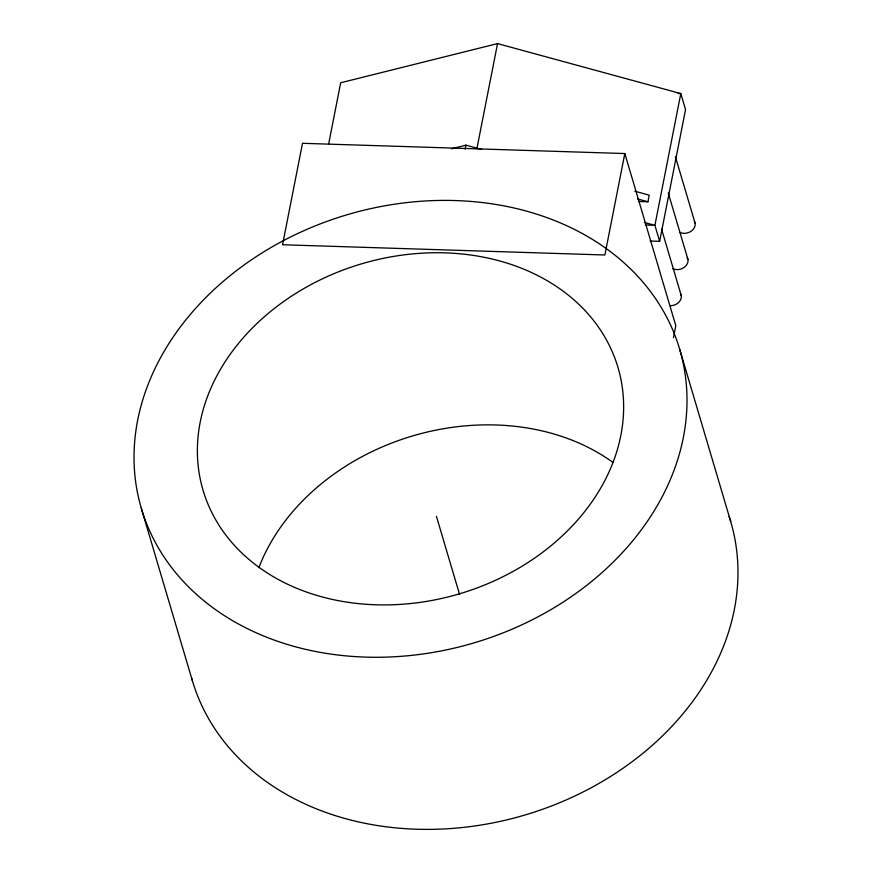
<?xml version="1.0" encoding="UTF-8"?>
<svg xmlns="http://www.w3.org/2000/svg" width="872" height="872" viewBox="0 0 872 872"><rect width="100%" height="100%" fill="white"/><g stroke="black" fill="none" stroke-linecap="round" stroke-linejoin="round"><path stroke-width="1.31" d="M328.646 143.978L340.68 82.764L497.541 43.6L680.803 93.576L685.545 109.578L659.646 241.326L650.12 241.021M465.179 149.145L465.964 145.166L481.671 149.45M476.875 148.741L497.541 43.6M624.821 153.548L604.874 254.995L282.561 244.749L302.508 143.302L624.821 153.548L675.8 325.659L673.446 337.671M638.402 201.454L647.929 201.759L649.226 195.143L634.827 191.219M451.456 148.796L465.964 145.166M678.089 93.489L680.803 93.576L654.905 225.325L659.646 241.326M645.378 225.02L654.905 225.325L644.43 222.469M637.454 198.903L647.929 201.759M675.386 156.677L695.06 223.069M668.257 192.963L687.921 259.355M661.543 229.02L681.206 295.412M679.746 349.487A280.686 223.276 -16.5 0 1 330.401 654.022A280.686 223.276 -16.5 0 1 221.379 282.986A280.686 223.276 -16.5 0 1 679.746 349.487L730.725 521.598M436.425 516.322L459.566 594.432M141.275 508.169L192.254 680.291M680.476 293.504A9.843 7.826 -16.5 0 1 670.699 305.701M694.319 221.161A9.843 7.826 -16.5 0 1 691.649 230.862A9.843 7.826 -16.5 0 1 679.844 232.399M687.191 257.447A9.843 7.826 -16.5 0 1 684.509 267.148A9.843 7.826 -16.5 0 1 672.715 268.685M729.123 516.453A280.686 223.276 -16.5 0 1 526.067 814.677A280.686 223.276 -16.5 0 1 191.513 677.697M258.853 567.705A216.354 172.1 -16.5 0 1 612.809 462.313M348.756 602.41A216.354 172.1 -16.5 0 0 618.041 367.668A216.354 172.1 -16.5 0 0 264.728 316.405A216.354 172.1 -16.5 0 0 348.756 602.41"/></g></svg>
